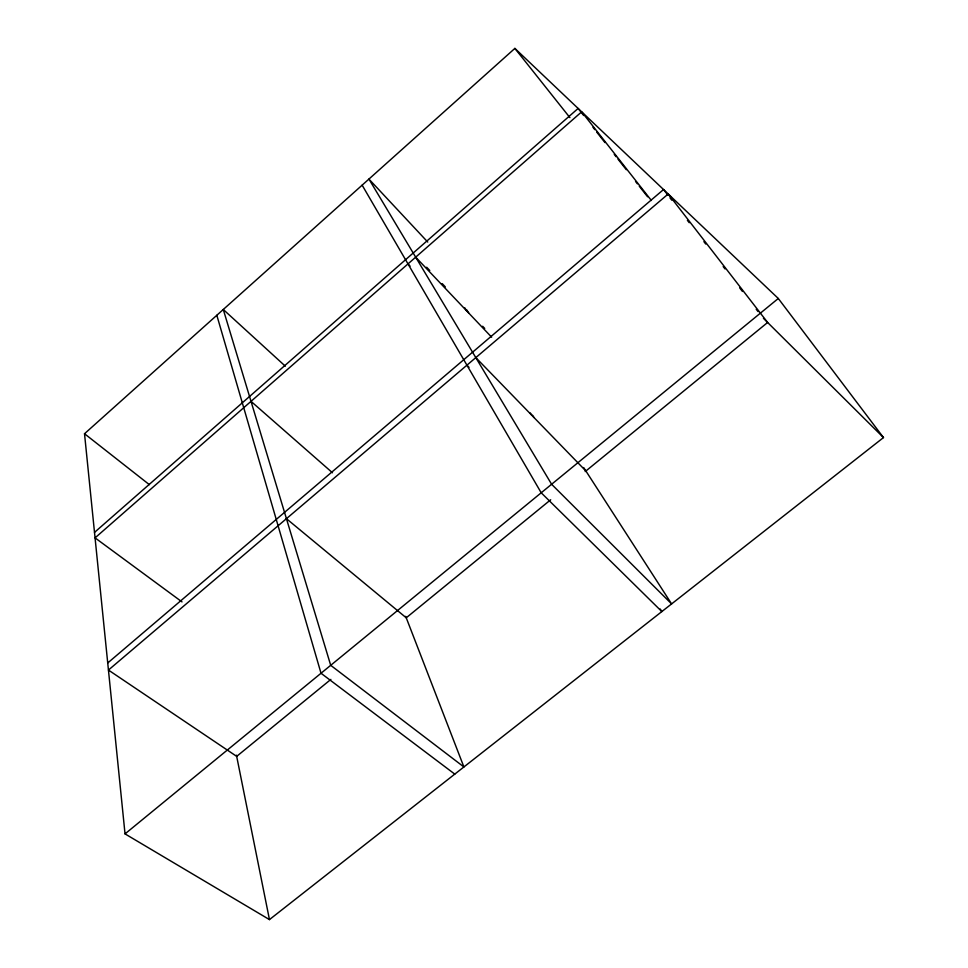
<?xml version="1.0" encoding="UTF-8"?>
<svg xmlns="http://www.w3.org/2000/svg" width="968" height="968" viewBox="0 0 968 968"><rect width="100%" height="100%" fill="white"/><g stroke="black" fill="none" stroke-linecap="round" stroke-linejoin="round"><path stroke-width="1.45" d="M84.518 433.737L514.879 48.4L778.296 298.483L883.481 437.584L269.455 919.6L125.029 833.884L84.518 433.737L149.375 484.666M94.513 532.388L578.126 108.44L583.68 115.507M107.726 662.983L663.54 189.534L668.126 195.451M125.029 833.884L778.296 298.483M330.874 679.403L236.688 756.371L108.452 670.062L668.222 193.975L767.624 322.477L585.192 471.573M550.695 499.754L406.245 617.802L286.431 518.679M182.008 601.89L95.07 537.881L581.683 111.828L651.379 200.497M454.779 774.122L321.025 673.256L216.82 315.278M251.014 401.345L332.484 472.759M285.33 366.182L223.281 309.494L330.705 665.318L463.902 766.958L405.689 616.35M763.437 318.315L883.481 437.584M466.927 365.178L469.008 367.296M475.808 357.615L585.894 470.993M407.988 263.913L410.069 266.091M426.67 267.228L429.768 270.508M442.207 283.612L445.316 286.891M482.645 326.252L484.714 328.43M415.683 257.173L491.647 337.191M427.747 242.048L368.929 179.08L551.615 484.266L671.598 603.911L583.668 467.544M514.879 48.4L569.898 117.624M592.948 127.292L594.8 129.639M596.651 131.999L604.988 142.599M614.256 154.384L616.108 156.731M617.959 159.091L626.296 169.69M635.553 181.464L637.404 183.823M639.255 186.183L647.592 196.782M669.965 197.823L671.792 200.194M687.401 220.341L689.228 222.713M703.918 241.673L705.745 244.045M723.181 266.563L725.02 268.935M739.697 287.895L742.456 291.453M756.214 309.228L758.053 311.599M660.224 609.017L661.834 611.57L541.209 492.797L362.141 185.154M466.709 309.82L468.742 313.063M532.557 415.26L533.949 417.498M464.7 307.703L466.721 310.946M530.355 412.997L531.759 415.236M236.446 755.185L269.455 919.6"/></g></svg>
